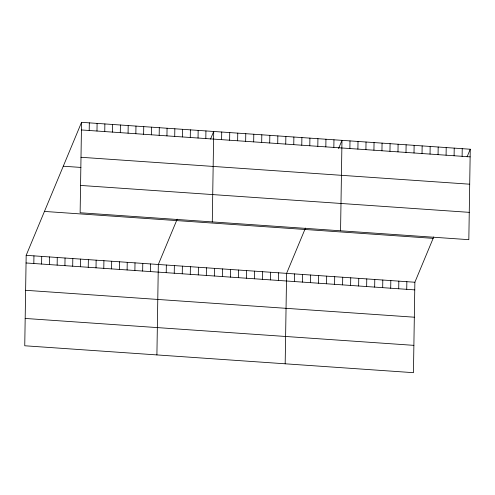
<?xml version="1.0" encoding="UTF-8"?>
<svg xmlns="http://www.w3.org/2000/svg" width="495" height="495" viewBox="0 0 495 495"><rect width="100%" height="100%" fill="white"/><g stroke="black" fill="none" stroke-linecap="round" stroke-linejoin="round"><path stroke-width="0.74" d="M81.551 122.321L80.128 212.757L468.827 239.673L470.25 149.23L81.551 122.321L26.173 255.327L24.75 345.77L413.449 372.679L414.872 282.243L433.731 236.932M33.827 263.507L33.945 255.865M41.599 264.045L41.716 256.404M49.37 264.584L49.494 256.942M57.148 265.122L57.265 257.48M64.919 265.66L65.043 258.019M72.697 266.199L72.815 258.557M80.468 266.737L80.586 259.095M89.205 130.494L89.323 122.859M88.24 267.275L88.364 259.634M96.977 131.033L97.1 123.397M96.018 267.814L96.135 260.172M104.754 131.571L104.872 123.936M103.789 268.352L103.913 260.71M112.526 132.109L112.643 124.474M111.567 268.89L111.684 261.249M120.297 132.648L120.421 125.012M119.338 269.422L119.456 261.787M128.075 133.186L128.193 125.551M127.11 269.961L127.234 262.325M135.847 133.724L135.97 126.089M134.888 270.499L135.005 262.864M143.624 134.263L143.742 126.627M142.659 271.037L142.783 263.402M151.396 134.801L151.513 127.166M150.437 271.576L150.554 263.94M159.173 135.339L159.291 127.704M156.909 354.921L158.326 264.478L177.191 219.174M166.945 135.877L167.062 128.242M166.227 272.671L166.345 265.035M174.716 136.416L174.84 128.78M174.24 273.228L174.364 265.586M182.494 136.954L182.612 129.319M182.259 273.785L182.377 266.143M190.266 137.492L190.389 129.857M190.278 274.335L190.396 266.7M198.043 138.031L198.161 130.395M198.291 274.892L198.415 267.257M205.815 138.569L205.932 130.934M206.31 275.449L206.427 267.807M212.287 221.909L213.71 131.472L210.542 139.076M214.329 276L214.446 268.364M221.605 139.664L221.723 132.023M222.342 276.556L222.465 268.921M229.624 140.215L229.742 132.58M230.361 277.113L230.478 269.472M237.637 140.772L237.761 133.136M238.38 277.664L238.497 270.029M245.656 141.329L245.774 133.687M246.392 278.221L246.516 270.586M253.675 141.879L253.793 134.244M254.411 278.778L254.529 271.136M261.688 142.436L261.812 134.801M262.43 279.335L262.548 271.693M269.707 142.993L269.825 135.352M270.443 279.885L270.567 272.25M277.726 143.55L277.844 135.908M278.462 280.442L278.58 272.807M285.739 144.101L285.863 136.465M285.176 363.8L286.599 273.358L305.464 228.053M293.758 144.658L293.875 137.022M294.494 281.55L294.618 273.914M301.777 145.214L301.894 137.573M302.513 282.107L302.631 274.471M309.79 145.765L309.913 138.13M310.532 282.664L310.65 275.022M317.809 146.322L317.926 138.687M318.545 283.22L318.669 275.579M325.828 146.879L325.945 139.237M326.564 283.771L326.681 276.136M333.84 147.43L333.964 139.794M334.583 284.328L334.7 276.693M340.56 230.788L341.977 140.351L338.568 148.543M342.596 284.885L342.719 277.243M349.878 148.543L349.996 140.908M350.615 285.436L350.732 277.8M357.891 149.1L358.015 141.459M358.634 285.992L358.751 278.357M365.91 149.651L366.028 142.016M366.647 286.549L366.77 278.908M373.929 150.208L374.047 142.572M374.666 287.1L374.783 279.465M381.942 150.765L382.066 143.123M382.685 287.657L382.802 280.022M389.961 151.315L390.079 143.68M390.697 288.214L390.821 280.572M397.98 151.872L398.098 144.237M398.716 288.771L398.834 281.129M405.993 152.429L406.117 144.787M406.735 289.321L406.853 281.686M414.012 152.986L414.129 145.344M422.031 153.537L422.148 145.901M430.044 154.094L430.167 146.458M438.063 154.65L438.18 147.009M446.082 155.201L446.199 147.566M454.094 155.758L454.218 148.123M462.113 156.315L462.231 148.673M467.082 156.841L470.25 149.23M81.427 129.956L470.132 156.866M81.001 157.28L469.699 184.196M63.273 166.215L80.945 167.434M80.561 185.433L469.26 212.349M44.445 211.433L433.144 238.349M26.173 255.327L414.872 282.243M26.049 262.969L414.748 289.878M25.622 290.293L414.321 317.202M25.177 318.446L413.882 345.355"/></g></svg>
